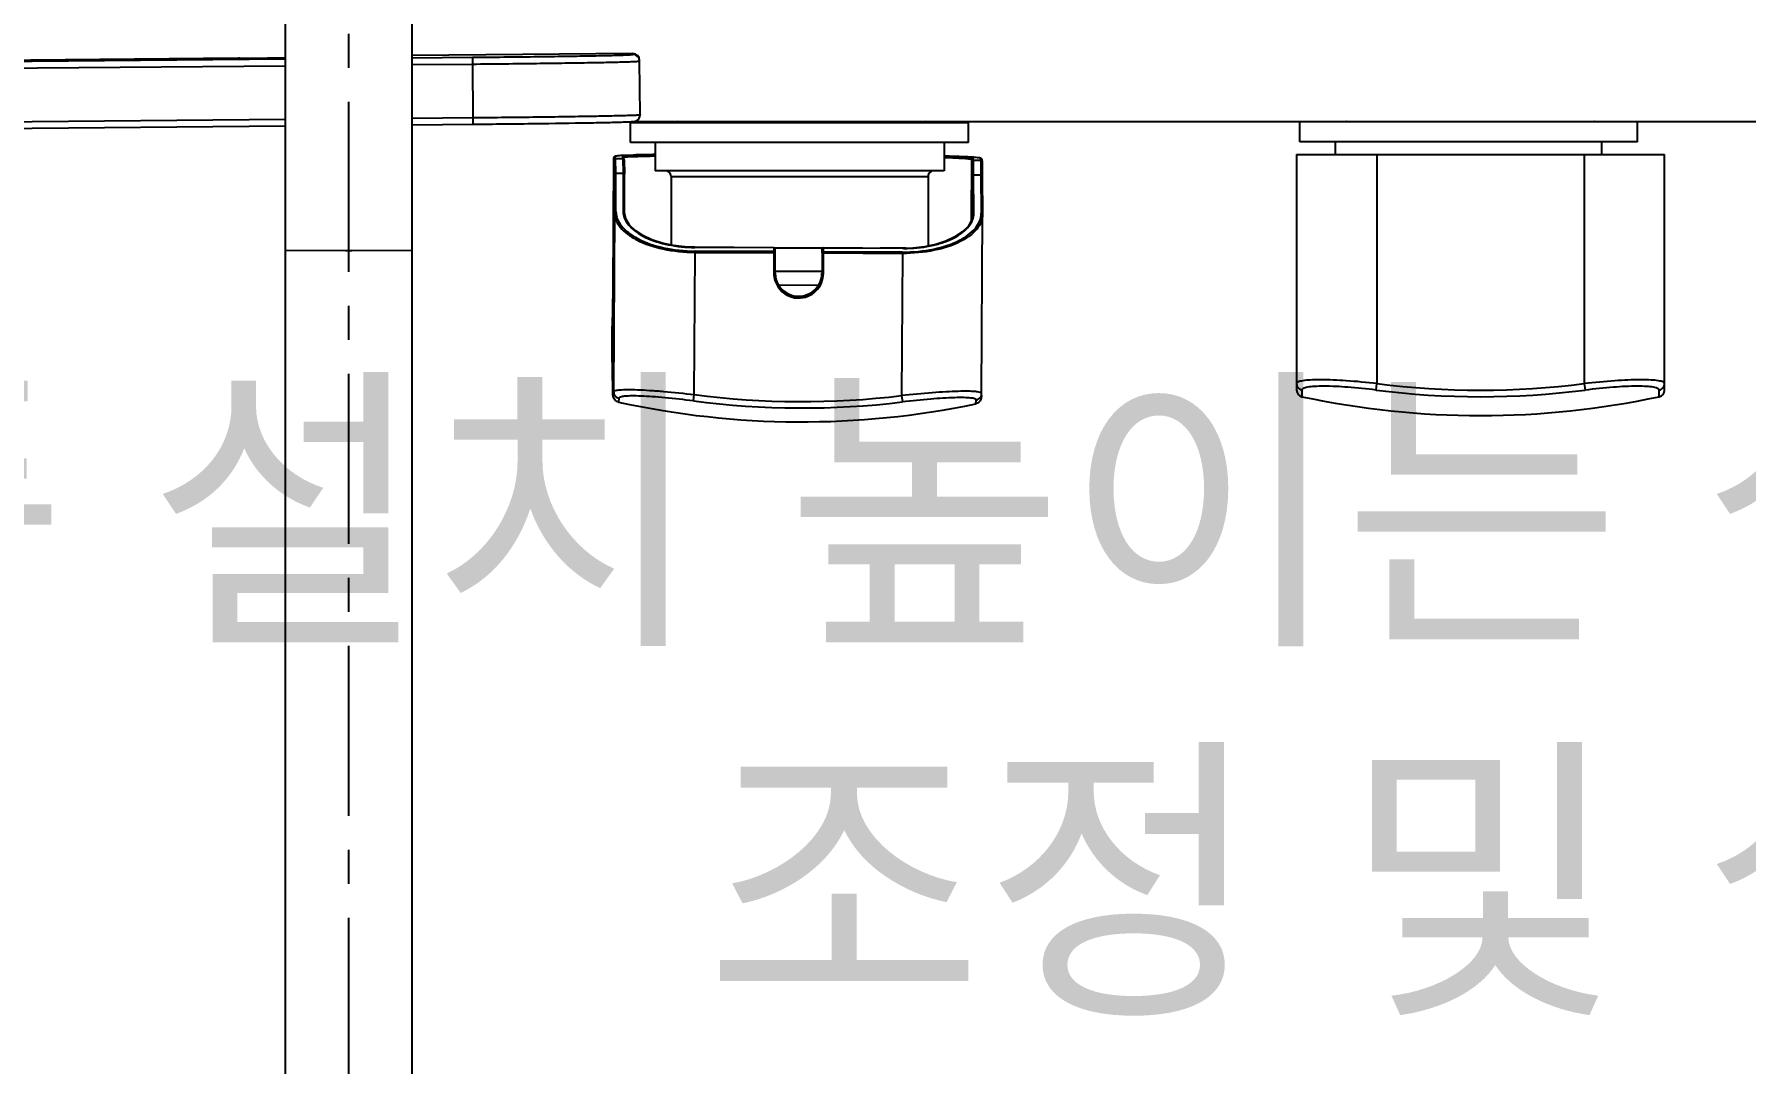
# Model space of a CAD drawing. Header units: millimetres. Extents: x 3819 to 4365, y -2661 to -1889.
# Drawn here: x 3960.4 to 4024.4, y -2004 to -1965.6 of the extents above; entities that cross this region are included whole.
import ezdxf

# ---------------------------------------------------------------- set-up
doc = ezdxf.new("R2010")
doc.units = ezdxf.units.MM
doc.header["$LTSCALE"] = 0.1
doc.linetypes.add('CENTERX2', pattern=[101.6, 63.5, -12.7, 12.7, -12.7])
doc.layers.add('CENTER', color=1, linetype='CENTERX2')
doc.layers.add('DIM', color=3, linetype='Continuous')
doc.styles.get("Standard").update_dxf_attribs({"font": 'arial.ttf'})

msp = doc.modelspace()

# ---------------------------------------------------------------- linework, layer by layer
at = {"color": 7, "linetype": 'Continuous'}
for p, q in [((3969.823, -1947.8805), (3969.823, -2036.0753)), ((3974.573, -2036.0753), (3974.573, -1947.8805)), ((3968.07, -1966.4777), (3921.3218, -1966.8856)), ((3921.3218, -1966.9249), (3969.823, -1966.5016)), ((3968.1169, -1966.4773), (3968.07, -1966.4777)), ((3982.8195, -1966.3036), (3974.573, -1966.3755)), ((3974.573, -1966.4602), (3976.8197, -1966.4406)), ((3976.8197, -1966.4406), (3976.8415, -1968.9404)), ((3982.8195, -1966.3359), (3982.8195, -1966.3036)), ((3983.0716, -1966.5837), (3983.0716, -1966.5514)), ((3983.0891, -1968.5835), (3983.0716, -1966.5837)), ((3921.324, -1967.1771), (3969.823, -1966.7538)), ((3974.573, -1966.7124), (3976.8219, -1966.6927)), ((3983.0891, -1968.5835), (3983.0891, -1968.5857)), ((3921.3414, -1969.1769), (3969.823, -1968.7538)), ((3921.3436, -1969.4247), (3969.823, -1969.0017)), ((3974.573, -1968.7124), (3976.8393, -1968.6926)), ((3974.573, -1968.9602), (3976.8415, -1968.9404)), ((3982.7351, -1969.6289), (3982.7351, -1968.8789)), ((3982.7352, -1968.8789), (3995.3601, -1968.8789)), ((3982.8273, -1968.8405), (4028.1642, -1968.8405)), ((3984.118, -1968.8405), (3984.1946, -1968.8789)), ((3984.5503, -1968.8789), (3984.4786, -1968.8405)), ((3992.0955, -1968.8789), (3993.6075, -1968.8405)), ((3993.8213, -1968.8789), (3993.7447, -1968.8405)), ((3995.3601, -1969.6289), (3995.3601, -1968.8789)), ((4007.7351, -1969.5935), (4007.7351, -1968.8435)), ((4009.4842, -1968.8435), (4009.4786, -1968.8405)), ((4016.498, -1968.8435), (4016.6927, -1968.8405)), ((4018.7506, -1968.8435), (4018.7447, -1968.8405)), ((4020.3601, -1969.5935), (4020.3601, -1968.8435)), ((3995.3601, -1969.6289), (3982.7352, -1969.6289)), ((3983.6506, -1969.6289), (3983.6506, -1970.6789)), ((3994.4447, -1969.6289), (3994.4447, -1970.6789)), ((4020.3601, -1969.5935), (4007.7351, -1969.5935)), ((4009.0701, -1970.0767), (4009.0701, -1969.5935)), ((4019.0252, -1970.0767), (4019.0252, -1969.5935)), ((3982.0795, -1975.1532), (3982.1052, -1970.1969)), ((3982.1168, -1970.164), (3982.1052, -1970.1969)), ((3982.1052, -1970.1974), (3982.1139, -1970.1695)), ((3982.1052, -1970.1969), (3982.1052, -1970.1974)), ((3982.1052, -1970.1974), (3982.1184, -1970.2819)), ((3982.1139, -1970.1695), (3982.1555, -1970.1476)), ((3982.1341, -1970.1492), (3982.1168, -1970.164)), ((3982.126, -1970.8094), (3982.1184, -1970.2819)), ((3982.2065, -1970.1302), (3982.1341, -1970.1492)), ((3982.1687, -1970.2322), (3982.1555, -1970.1476)), ((3982.4437, -1970.2336), (3982.1687, -1970.2322)), ((3982.1763, -1970.765), (3982.1687, -1970.2322)), ((3982.3978, -1970.1126), (3982.2065, -1970.1302)), ((3982.4304, -1970.149), (3982.4437, -1970.2336)), ((3982.4304, -1970.149), (3982.4796, -1970.1913)), ((3982.4437, -1970.2336), (3982.4513, -1970.7664)), ((3982.4928, -1970.2758), (3982.4437, -1970.2336)), ((3982.4928, -1970.2758), (3982.4796, -1970.1913)), ((3982.5198, -1970.1852), (3982.4802, -1970.1987)), ((3983.6495, -1970.0765), (3982.483, -1970.1075)), ((3982.4928, -1970.2758), (3982.501, -1970.8108)), ((3982.8235, -1970.0936), (3982.5464, -1970.1044)), ((3982.8463, -1970.0928), (3982.8235, -1970.0936)), ((3983.2348, -1970.0831), (3983.1724, -1970.0844)), ((3983.6376, -1970.0767), (3983.5658, -1970.0776)), ((3983.6491, -1970.0766), (3983.6376, -1970.0767)), ((3995.4725, -1970.1731), (3994.4479, -1970.1336)), ((3994.7699, -1970.1426), (3994.7041, -1970.1406)), ((3995.1176, -1970.1551), (3995.0983, -1970.1544)), ((3995.4682, -1972.532), (3995.4799, -1970.2644)), ((3995.4799, -1970.2644), (3995.4931, -1970.349)), ((3995.5007, -1970.8765), (3995.4931, -1970.349)), ((3995.5433, -1970.2993), (3995.5301, -1970.2147)), ((3995.8183, -1970.3006), (3995.5433, -1970.2993)), ((3995.551, -1970.8321), (3995.5433, -1970.2993)), ((3995.7512, -1970.1985), (3995.5582, -1970.179)), ((3995.7754, -1970.2026), (3995.7512, -1970.1985)), ((3995.8051, -1970.2161), (3995.8183, -1970.3006)), ((3995.8051, -1970.2161), (3995.8415, -1970.2321)), ((3995.8674, -1970.3429), (3995.8183, -1970.3006)), ((3995.8183, -1970.3006), (3995.826, -1970.8335)), ((3995.8415, -1970.2321), (3995.8542, -1970.2583)), ((3995.8543, -1970.2583), (3995.8675, -1970.3429)), ((3995.8675, -1970.3429), (3995.8757, -1970.8779)), ((4007.6209, -1970.0767), (4021.3709, -1970.0767)), ((4007.6209, -1970.0767), (4007.6209, -1978.8749)), ((4010.6209, -1970.0767), (4010.6209, -1978.6314)), ((4018.3709, -1970.0767), (4018.3709, -1978.6317)), ((4021.3709, -1978.8755), (4021.3709, -1970.0767)), ((3982.1329, -1972.2459), (3982.126, -1970.8094)), ((3982.1836, -1972.2011), (3982.1766, -1970.765)), ((3982.1766, -1970.765), (3982.4513, -1970.7664)), ((3982.4513, -1970.7664), (3982.4582, -1972.2025)), ((3982.5078, -1972.2469), (3982.501, -1970.8108)), ((3994.4446, -1970.6789), (3983.6506, -1970.6789)), ((3984.2432, -1970.8906), (3984.2432, -1973.4539)), ((3984.2432, -1970.8906), (3993.8521, -1970.8906)), ((3993.8521, -1970.8906), (3993.8521, -1973.4882)), ((3995.5075, -1972.3131), (3995.5007, -1970.8765)), ((3995.5579, -1972.2682), (3995.551, -1970.8321)), ((3995.551, -1970.8321), (3995.8257, -1970.8335)), ((3995.8257, -1970.8335), (3995.8325, -1972.2695)), ((3995.8757, -1970.8779), (3995.8825, -1972.3139)), ((3982.1329, -1972.2459), (3982.0983, -1978.9342)), ((3995.8686, -1972.2833), (3995.8326, -1972.2695)), ((3995.848, -1979.0025), (3995.8825, -1972.3221)), ((3995.8825, -1972.3139), (3995.879, -1972.2978)), ((3995.8825, -1972.3148), (3995.8825, -1972.3222)), ((3969.823, -1973.6431), (3972.0853, -1973.6638)), ((3972.0853, -1973.6638), (3972.3107, -1973.6638)), ((3972.3107, -1973.6638), (3974.573, -1973.6431)), ((3988.0905, -1973.5539), (3985.1394, -1973.5391)), ((3988.0906, -1973.5594), (3985.1395, -1973.5447)), ((3985.14, -1973.7272), (3985.1402, -1973.6891)), ((3988.0913, -1973.6957), (3985.1401, -1973.6808)), ((3988.0906, -1973.5539), (3988.0906, -1973.5592)), ((3988.0906, -1973.5592), (3988.1174, -1973.5665)), ((3988.0906, -1973.5594), (3988.0913, -1973.6957)), ((3988.1174, -1973.5665), (3988.1369, -1973.5878)), ((3989.8957, -1973.5738), (3988.1292, -1973.5738)), ((3988.1409, -1973.7402), (3988.1403, -1973.6036)), ((3989.89, -1973.6114), (3989.8893, -1973.7495)), ((3989.9177, -1973.5629), (3989.8901, -1973.5904)), ((3989.8909, -1973.7495), (3989.8901, -1973.5904)), ((3989.8901, -1973.5904), (3989.8901, -1973.5971)), ((3989.9406, -1973.5685), (3989.9177, -1973.5629)), ((3992.8892, -1973.5779), (3989.9181, -1973.563)), ((3989.9412, -1973.705), (3989.9406, -1973.5687)), ((3992.8893, -1973.5835), (3989.9406, -1973.5687)), ((3989.9411, -1973.7513), (3989.9413, -1973.7135)), ((3992.887, -1973.7197), (3989.9412, -1973.705)), ((3993.0183, -1973.5738), (3992.0651, -1973.5738)), ((3993.2817, -1973.5654), (3992.8891, -1973.5779)), ((3992.9489, -1973.5838), (3992.8893, -1973.5835)), ((3985.1126, -1979.041), (3985.14, -1973.7272)), ((3985.14, -1973.7272), (3988.0912, -1973.742)), ((3988.0912, -1973.742), (3988.0873, -1974.5039)), ((3988.0912, -1973.742), (3988.1409, -1973.7407)), ((3988.137, -1974.5026), (3988.1409, -1973.7407)), ((3989.8909, -1973.7495), (3989.887, -1974.5114)), ((3989.8909, -1973.7495), (3989.9411, -1973.7513)), ((3989.9372, -1974.5132), (3989.9411, -1973.7513)), ((3989.9411, -1973.7513), (3992.8898, -1973.766)), ((3992.8898, -1973.766), (3992.8624, -1979.0802)), ((3988.137, -1974.5026), (3988.0873, -1974.5039)), ((3988.137, -1974.5026), (3988.1476, -1974.6426)), ((3989.8873, -1974.4463), (3988.1373, -1974.4463)), ((3988.2575, -1974.9416), (3989.7583, -1974.9491)), ((3988.2575, -1974.9416), (3988.258, -1974.9446)), ((3989.7585, -1974.9506), (3989.7583, -1974.9491)), ((3989.9372, -1974.5132), (3989.887, -1974.5114)), ((3982.061, -1976.4495), (3982.0779, -1975.2843)), ((3982.0717, -1975.7798), (3982.0796, -1975.145)), ((3982.0779, -1975.2843), (3982.0795, -1975.1533)), ((3982.0796, -1975.145), (3982.0796, -1975.1445)), ((3982.0673, -1976.0969), (3982.0641, -1976.2961)), ((3982.0717, -1975.7798), (3982.0673, -1976.0969)), ((3982.0429, -1977.4881), (3982.048, -1976.491)), ((3982.0595, -1976.4169), (3982.048, -1976.491)), ((3982.048, -1976.491), (3982.048, -1976.4914)), ((3982.048, -1976.4914), (3982.0564, -1976.5452)), ((3982.0564, -1976.5452), (3982.0604, -1976.4737)), ((3982.0603, -1976.473), (3982.0586, -1976.5211)), ((3982.0641, -1976.2961), (3982.0618, -1976.4121)), ((3982.0429, -1977.4837), (3982.0429, -1977.4918)), ((3982.0664, -1978.8673), (3982.0429, -1977.4918)), ((4010.5903, -1978.8739), (4010.6209, -1978.6314)), ((4018.3709, -1978.6317), (4018.4015, -1978.8742)), ((3982.0726, -1979.0031), (3982.0664, -1978.8673)), ((3982.2948, -1979.1785), (3982.2789, -1979.3191)), ((3985.0797, -1979.2772), (3985.1126, -1979.041)), ((3992.8624, -1979.0802), (3992.8908, -1979.3167)), ((3995.6347, -1979.3865), (3995.6492, -1979.246)), ((3995.8476, -1979.0165), (3995.848, -1979.0024)), ((4007.8185, -1978.8738), (4007.8181, -1979.1192)), ((4021.1737, -1979.1198), (4021.1733, -1978.8743))]:
    msp.add_line(p, q, dxfattribs=at)
for points in [[(3985.1396, -1973.5391), (3984.7562, -1973.5233), (3984.3231, -1973.471), (3983.9083, -1973.3824), (3983.5244, -1973.2586), (3983.1847, -1973.102), (3982.9015, -1972.9162), (3982.6873, -1972.7062), (3982.5533, -1972.479), (3982.5078, -1972.2469)], [(3995.5075, -1972.3131), (3995.4703, -1972.5282), (3995.3438, -1972.7559), (3995.1349, -1972.9664), (3994.8551, -1973.152), (3994.5173, -1973.3076), (3994.1339, -1973.4297), (3993.7177, -1973.516), (3993.2817, -1973.5654)], [(3982.0618, -1976.4121), (3982.0607, -1976.46), (3982.0603, -1976.473)]]:
    msp.add_lwpolyline(points, dxfattribs=at)
for centre, radius, start, end in [((3966.1537, -1731.2381), 235.2474, 270.466735, 270.894001), ((3966.1763, -1732.7597), 233.7256, 270.475744, 270.894886), ((3982.8216, -1966.5536), 0.25, 0.50112, 90.501066), ((3982.8216, -1966.5859), 0.25, 0.50112, 90.501066), ((3970.9479, -540.672), 1428.3192, 270.7185708, 270.8321901), ((4018.3056, -1963.6923), 5.1571, 272.734932, 273.355549), ((3982.8953, -1977.8252), 7.7287, 93.058221, 93.69093), ((3983.9049, -2004.6975), 34.6209, 91.212192, 91.752174), ((3984.2438, -2021.0471), 50.974, 90.762142, 91.134265), ((3993.1778, -2021.6546), 51.5366, 88.302814, 88.585728), ((3993.7639, -2002.9414), 32.8142, 87.669435, 88.243184), ((3994.42, -1987.4455), 17.3044, 86.750705, 87.689421), ((3994.9722, -1978.0866), 7.9293, 85.761508, 86.382649), ((3984.0315, -1970.8906), 0.2116, 0.000018, 90.000026), ((3994.0637, -1970.8906), 0.2116, 89.998049, 180.000025), ((3983.1284, -1972.199), 0.6703, 180.300929, 190.854739), ((3994.9138, -1972.2751), 0.6441, 355.978489, 0.618567), ((3995.8385, -1972.3157), 0.0443, 23.875341, 47.058145), ((3985.2426, -1973.7082), 2.8487, 359.452134, 0.251225), ((3988.0986, -1973.6043), 0.0418, 9.061448, 23.248126), ((3988.1009, -1973.6039), 0.0394, 0.39121, 9.028155), ((3992.9489, -1969.2101), 4.3737, 270.000331, 271.561891), ((3990.2306, -1973.7321), 2.6593, 359.413783, 0.266721), ((3989.013, -1974.5085), 0.9257, 179.712068, 188.967235), ((3989.0152, -1974.5075), 0.928, 189.007593, 204.009636), ((3989.0093, -1974.4989), 0.8736, 188.875235, 189.39789), ((3989.0085, -1974.4991), 0.8728, 189.397914, 189.749026), ((3989.0136, -1974.5069), 0.8766, 188.905577, 189.187642), ((3989.0132, -1974.507), 0.8762, 189.187632, 189.587238), ((3989.0078, -1974.4992), 0.8721, 189.749029, 190.064439), ((3989.0099, -1974.4987), 0.8742, 190.068734, 196.821312), ((3989.0103, -1974.5074), 0.8733, 189.589064, 196.2649), ((3989.012, -1974.5082), 0.9249, 204.051444, 268.935758), ((3989.0119, -1974.5069), 0.875, 196.270536, 201.722619), ((3989.0094, -1974.4988), 0.8737, 196.824627, 202.274665), ((3989.0104, -1974.5074), 0.8734, 201.723579, 204.45165), ((3989.012, -1974.4977), 0.8766, 202.277559, 209.385545), ((3989.009, -1974.5081), 0.8718, 204.452367, 204.998954), ((3989.0112, -1974.507), 0.8743, 205.001211, 208.877445), ((3989.0118, -1974.5067), 0.8749, 208.879032, 269.717886), ((3989.007, -1974.5004), 0.8709, 209.390511, 210.667238), ((3989.0048, -1974.4984), 0.8688, 210.667726, 211.20771), ((3989.01, -1974.4951), 0.875, 211.213227, 269.716414), ((3989.0123, -1974.5081), 0.925, 268.919498, 359.688064), ((3989.0101, -1974.4948), 0.8753, 269.712028, 328.737194), ((3989.012, -1974.5066), 0.875, 269.702024, 359.688772), ((3982.2944, -1976.4927), 0.2464, 178.515281, 179.703529), ((3982.2997, -1976.4931), 0.2517, 160.46042, 178.464119), ((3982.3082, -1976.5469), 0.2517, 161.124517, 179.63088), ((3973.5106, -1976.2386), 8.553, 358.424963, 358.586701), ((4014.4972, -1947.9417), 30.9335, 262.801396, 277.193936), ((3989.1143, -1948.1754), 31.885, 257.621903, 281.79893), ((3989.1423, -1948.228), 31.3139, 262.545582, 276.875216), ((3989.1433, -1948.2353), 31.0683, 262.545595, 276.875203), ((3992.4913, -1978.8362), 3.3611, 355.927422, 356.380079), ((3991.1049, -1978.7483), 4.7503, 356.378256, 356.762545), ((4007.8709, -1978.8749), 0.25, 180, 257.909324), ((4014.4972, -1947.9417), 31.885, 257.908485, 282.086887), ((4014.4972, -1947.9417), 31.178, 262.801368, 277.193964), ((4021.1209, -1978.8755), 0.25, 282.086045, 0)]:
    msp.add_arc(centre, radius, start, end, dxfattribs=at)
for points, knots in [([(3976.8197, -1966.4406), (3977.2098, -1966.4372), (3977.9752, -1966.4299), (3979.0863, -1966.4173), (3980.1104, -1966.4037), (3981.0077, -1966.3895), (3981.6609, -1966.3776), (3982.0935, -1966.367), (3982.3464, -1966.3616), (3982.5389, -1966.3517), (3982.6937, -1966.354), (3982.7584, -1966.3344), (3982.8195, -1966.3457), (3982.8195, -1966.3359)], [0, 0, 0, 0, 0.1950478, 0.3826035, 0.55546, 0.7069755, 0.8313286, 0.8817772, 0.9237433, 0.9568097, 0.9806747, 0.9950994, 1, 1, 1, 1]), ([(3976.8219, -1966.6927), (3977.2283, -1966.6892), (3978.0255, -1966.6816), (3979.1829, -1966.6685), (3980.2496, -1966.6543), (3981.1843, -1966.6395), (3981.8648, -1966.6271), (3982.3154, -1966.6161), (3982.5789, -1966.6105), (3982.7794, -1966.6001), (3982.9406, -1966.6026), (3983.008, -1966.5822), (3983.0716, -1966.5939), (3983.0716, -1966.5837)], [0, 0, 0, 0, 0.1950477, 0.3826033, 0.5554599, 0.7069755, 0.8313287, 0.8817773, 0.9237433, 0.9568098, 0.9806748, 0.9950994, 1, 1, 1, 1]), ([(3976.8393, -1968.6926), (3977.2457, -1968.689), (3978.043, -1968.6814), (3979.2004, -1968.6683), (3980.2671, -1968.6542), (3981.2018, -1968.6394), (3981.8823, -1968.627), (3982.3329, -1968.6159), (3982.5964, -1968.6103), (3982.7968, -1968.6), (3982.9581, -1968.6024), (3983.0254, -1968.582), (3983.0891, -1968.5937), (3983.0891, -1968.5835)], [0, 0, 0, 0, 0.1950477, 0.3826033, 0.5554599, 0.7069755, 0.8313287, 0.8817773, 0.9237433, 0.9568098, 0.9806748, 0.9950994, 1, 1, 1, 1]), ([(3976.8415, -1968.9404), (3977.6241, -1968.9336), (3979.0646, -1968.9186), (3980.7533, -1968.8949), (3981.8402, -1968.874), (3982.3323, -1968.8618), (3982.6207, -1968.8523), (3982.7578, -1968.8455), (3982.8625, -1968.8394), (3983.0082, -1968.803), (3983.0891, -1968.674), (3983.0891, -1968.5857)], [0, 0, 0, 0, 0.3681659, 0.677609, 0.7944321, 0.8795233, 0.909183, 0.9301397, 0.9441394, 0.9584472, 1, 1, 1, 1]), ([(3982.5415, -1970.1046), (3982.4854, -1970.1074), (3982.3919, -1970.1131), (3982.2611, -1970.1216), (3982.2047, -1970.1331), (3982.1541, -1970.1391), (3982.1555, -1970.1476)], [0, 0, 0, 0, 0.4313396, 0.7440435, 0.9333865, 1, 1, 1, 1]), ([(3982.4304, -1970.149), (3982.4293, -1970.1419), (3982.4709, -1970.1361), (3982.5181, -1970.1266), (3982.6264, -1970.1188), (3982.7621, -1970.1104), (3982.9388, -1970.103), (3983.2366, -1970.0935), (3983.4765, -1970.0889), (3983.6461, -1970.0864)], [0, 0, 0, 0, 0.0177904, 0.0680515, 0.1511144, 0.2658633, 0.4105697, 0.5830031, 1, 1, 1, 1]), ([(3983.6454, -1970.1383), (3983.3989, -1970.142), (3983.0243, -1970.1551), (3982.6471, -1970.1637), (3982.5198, -1970.1852)], [0, 0, 0, 0, 0.6563934, 1, 1, 1, 1]), ([(3982.5464, -1970.1044), (3982.5456, -1970.1045), (3982.5439, -1970.1045), (3982.5423, -1970.1046), (3982.5415, -1970.1046)], [0, 0, 0, 0, 0.5007362, 1, 1, 1, 1]), ([(3994.4499, -1970.1439), (3994.6002, -1970.1481), (3994.8125, -1970.1549), (3995.0762, -1970.167), (3995.2319, -1970.1755), (3995.3531, -1970.185), (3995.4474, -1970.1926), (3995.4944, -1970.2034), (3995.529, -1970.2076), (3995.5301, -1970.2147)], [0, 0, 0, 0, 0.4157563, 0.5870526, 0.730808, 0.8451253, 0.928516, 0.9800429, 1, 1, 1, 1]), ([(3995.4799, -1970.2644), (3995.4788, -1970.2576), (3995.4459, -1970.2534), (3995.4011, -1970.2431), (3995.3114, -1970.2357), (3995.196, -1970.2265), (3995.0476, -1970.2183), (3994.7961, -1970.2066), (3994.5935, -1970.1999), (3994.45, -1970.1958)], [0, 0, 0, 0, 0.0199877, 0.0714406, 0.1546952, 0.2688468, 0.4124697, 0.5837293, 1, 1, 1, 1]), ([(3995.8051, -1970.2161), (3995.8036, -1970.2064), (3995.7547, -1970.2029), (3995.6903, -1970.188), (3995.5586, -1970.1796), (3995.4618, -1970.1724), (3995.4045, -1970.1691)], [0, 0, 0, 0, 0.0727629, 0.2646114, 0.5752796, 1, 1, 1, 1]), ([(3995.8543, -1970.2583), (3995.8521, -1970.2443), (3995.8307, -1970.2122), (3995.7949, -1970.2063), (3995.7754, -1970.2026)], [0, 0, 0, 0, 0.4182232, 1, 1, 1, 1]), ([(3982.1329, -1972.2459), (3982.1338, -1972.4394), (3982.2789, -1972.7519), (3982.6157, -1973.0587), (3983.1363, -1973.3776), (3983.9919, -1973.6497), (3984.7387, -1973.7248), (3985.14, -1973.7272)], [0, 0, 0, 0, 0.1611051, 0.2615408, 0.3792886, 0.6659086, 1, 1, 1, 1]), ([(3982.1836, -1972.2011), (3982.1856, -1972.2939), (3982.2236, -1972.4906), (3982.3922, -1972.7626), (3982.6572, -1973.013), (3983.1682, -1973.3298), (3984.0097, -1973.6025), (3984.7451, -1973.6811), (3985.1401, -1973.6808)], [0, 0, 0, 0, 0.0780598, 0.1644624, 0.2648857, 0.3823285, 0.6676398, 1, 1, 1, 1]), ([(3982.4702, -1972.3252), (3982.5439, -1972.7107), (3983.2036, -1973.1964), (3984.1618, -1973.4766), (3984.8021, -1973.5437), (3985.1395, -1973.5447)], [0, 0, 0, 0, 0.3830758, 0.6706811, 1, 1, 1, 1]), ([(3992.887, -1973.7197), (3993.2816, -1973.722), (3994.017, -1973.6552), (3994.9662, -1973.3512), (3995.6298, -1972.9048), (3995.8386, -1972.4609), (3995.8325, -1972.2695)], [0, 0, 0, 0, 0.3347836, 0.620986, 0.8375927, 1, 1, 1, 1]), ([(3995.8825, -1972.3222), (3995.8815, -1972.5143), (3995.7377, -1972.8244), (3995.4022, -1973.1267), (3994.884, -1973.439), (3994.0317, -1973.7007), (3993.2891, -1973.7678), (3992.8898, -1973.766)], [0, 0, 0, 0, 0.1610767, 0.2612338, 0.3786988, 0.6651111, 1, 1, 1, 1]), ([(3993.0681, -1973.5821), (3993.3983, -1973.5724), (3993.8772, -1973.5173), (3994.4694, -1973.3431), (3995.0565, -1973.0958), (3995.5304, -1972.6888), (3995.5563, -1972.3203)], [0, 0, 0, 0, 0.3364776, 0.4879693, 0.6237271, 1, 1, 1, 1]), ([(3985.1395, -1973.5447), (3985.1387, -1973.5434), (3985.1381, -1973.5422), (3985.1376, -1973.5391), (3985.1381, -1973.5391)], [0, 0, 0, 0, 0.7421133, 1, 1, 1, 1]), ([(3992.8905, -1973.5787), (3992.8906, -1973.5784), (3992.8898, -1973.582), (3992.8896, -1973.5823), (3992.8893, -1973.5836)], [0, 0, 0, 0, 0.2076654, 1, 1, 1, 1]), ([(3982.0429, -1977.4881), (3982.0457, -1977.7739), (3982.0523, -1978.3049), (3982.06, -1978.6582), (3982.0761, -1979.1727), (3982.0957, -1978.9805), (3982.0983, -1978.9342)], [0, 0, 0, 0, 0.4972424, 0.8047033, 0.9192394, 1, 1, 1, 1]), ([(4010.6209, -1978.6314), (4010.2398, -1978.5873), (4009.5336, -1978.5209), (4008.7007, -1978.4805), (4008.1569, -1978.4919), (4007.9075, -1978.5117), (4007.7562, -1978.5425), (4007.6777, -1978.5659), (4007.6209, -1978.6034), (4007.6209, -1978.6313)], [0, 0, 0, 0, 0.3786527, 0.699695, 0.8227106, 0.9143937, 0.9476619, 0.9724887, 1, 1, 1, 1]), ([(4007.6209, -1978.6313), (4007.6209, -1978.6864), (4007.6607, -1978.8005), (4007.7643, -1978.8623), (4007.8185, -1978.8738)], [0, 0, 0, 0, 0.4987408, 1, 1, 1, 1]), ([(4010.5903, -1978.8739), (4010.2384, -1978.8297), (4009.5862, -1978.7626), (4008.8162, -1978.7219), (4008.3138, -1978.7333), (4008.0827, -1978.7534), (4007.9435, -1978.7843), (4007.8689, -1978.8082), (4007.8191, -1978.8468), (4007.8185, -1978.8738)], [0, 0, 0, 0, 0.3779784, 0.6984987, 0.82125, 0.9128499, 0.946211, 0.9712211, 1, 1, 1, 1]), ([(4021.3709, -1978.6318), (4021.3709, -1978.6039), (4021.3141, -1978.5664), (4021.2356, -1978.543), (4021.0843, -1978.5121), (4020.8349, -1978.4924), (4020.2912, -1978.481), (4019.4582, -1978.5215), (4018.752, -1978.5876), (4018.3709, -1978.6317)], [0, 0, 0, 0, 0.0275214, 0.0523507, 0.0856193, 0.1773005, 0.3003136, 0.6213517, 1, 1, 1, 1]), ([(4021.1733, -1978.8743), (4021.1727, -1978.8473), (4021.1228, -1978.8088), (4021.0482, -1978.7849), (4020.909, -1978.7539), (4020.678, -1978.7337), (4020.1756, -1978.7224), (4019.4056, -1978.7629), (4018.7534, -1978.83), (4018.4015, -1978.8742)], [0, 0, 0, 0, 0.0287867, 0.0538235, 0.0871732, 0.1787276, 0.3015089, 0.6220211, 1, 1, 1, 1]), ([(4021.1732, -1978.8743), (4021.2275, -1978.8628), (4021.3311, -1978.801), (4021.3709, -1978.687), (4021.3709, -1978.6318)], [0, 0, 0, 0, 0.5011746, 1, 1, 1, 1]), ([(3982.2794, -1979.3192), (3982.1939, -1979.3004), (3982.0991, -1979.207), (3982.0774, -1979.0763), (3982.0743, -1979.031), (3982.0726, -1979.0031)], [0, 0, 0, 0, 0.6587412, 0.7895943, 1, 1, 1, 1]), ([(3982.0983, -1978.9342), (3982.0981, -1978.9895), (3982.1373, -1979.104), (3982.2406, -1979.1667), (3982.2948, -1979.1785)], [0, 0, 0, 0, 0.4992485, 1, 1, 1, 1]), ([(3982.0983, -1978.9342), (3982.0999, -1978.9096), (3982.2035, -1978.8749), (3982.3592, -1978.86), (3982.647, -1978.8494), (3983.014, -1978.8585), (3983.4671, -1978.882), (3984.1754, -1978.9364), (3984.7311, -1978.9949), (3985.1126, -1979.041)], [0, 0, 0, 0, 0.024352, 0.0820557, 0.1742422, 0.2980195, 0.4487622, 0.6205979, 1, 1, 1, 1]), ([(3985.0797, -1979.2772), (3984.7275, -1979.2312), (3984.2144, -1979.1725), (3983.5597, -1979.1188), (3983.1413, -1979.0964), (3982.801, -1979.088), (3982.5373, -1979.1011), (3982.3878, -1979.1155), (3982.2969, -1979.1548), (3982.2948, -1979.1785)], [0, 0, 0, 0, 0.3788972, 0.5505355, 0.701113, 0.8246651, 0.9167599, 0.9746143, 1, 1, 1, 1]), ([(3995.848, -1979.0024), (3995.8481, -1978.9787), (3995.7467, -1978.9415), (3995.5953, -1978.9271), (3995.3114, -1978.9131), (3994.9488, -1978.9191), (3994.4996, -1978.9381), (3993.7955, -1978.9855), (3993.2424, -1979.0382), (3992.8624, -1979.0802)], [0, 0, 0, 0, 0.0236406, 0.0806347, 0.1723114, 0.2958311, 0.4466085, 0.6188045, 1, 1, 1, 1]), ([(3995.6492, -1979.246), (3995.6498, -1979.2236), (3995.5625, -1979.1799), (3995.4181, -1979.1674), (3995.1589, -1979.1499), (3994.6638, -1979.1583), (3993.8931, -1979.2059), (3993.2428, -1979.2743), (3992.8908, -1979.3167)], [0, 0, 0, 0, 0.0241763, 0.0807784, 0.1719833, 0.2952281, 0.6182918, 1, 1, 1, 1]), ([(3995.8439, -1979.0749), (3995.8419, -1979.1023), (3995.8383, -1979.1472), (3995.8151, -1979.277), (3995.7194, -1979.3688), (3995.6341, -1979.3867)], [0, 0, 0, 0, 0.2082109, 0.3398572, 1, 1, 1, 1]), ([(3995.6492, -1979.246), (3995.7015, -1979.2351), (3995.8017, -1979.1774), (3995.8445, -1979.0699), (3995.8476, -1979.0167)], [0, 0, 0, 0, 0.5005826, 1, 1, 1, 1])]:
    msp.add_open_spline(points, degree=3, knots=knots, dxfattribs=at)
for points in [[(3982.1687, -1970.2322), (3982.1451, -1970.2321), (3982.1185, -1970.2584), (3982.1184, -1970.2819)], [(3995.4045, -1970.1691), (3995.4033, -1970.169), (3995.402, -1970.169), (3995.4008, -1970.1689)], [(3995.4799, -1970.2644), (3995.48, -1970.2409), (3995.5066, -1970.2146), (3995.5301, -1970.2147)], [(3995.5433, -1970.2993), (3995.5198, -1970.2991), (3995.4932, -1970.3254), (3995.4931, -1970.349)], [(3982.126, -1970.8096), (3982.1261, -1970.7871), (3982.1541, -1970.7648), (3982.1766, -1970.765)], [(3982.4513, -1970.7664), (3982.4735, -1970.7665), (3982.5009, -1970.7886), (3982.501, -1970.8108)], [(3995.5007, -1970.8767), (3995.5007, -1970.8543), (3995.5286, -1970.832), (3995.551, -1970.8321)], [(3995.8257, -1970.8335), (3995.848, -1970.8335), (3995.8755, -1970.8556), (3995.8757, -1970.8779)], [(3982.1835, -1972.2011), (3982.161, -1972.2009), (3982.1329, -1972.2232), (3982.1329, -1972.2457)], [(3982.5078, -1972.2466), (3982.5075, -1972.2245), (3982.4803, -1972.2026), (3982.4582, -1972.2025)], [(3995.5579, -1972.2682), (3995.5354, -1972.268), (3995.5076, -1972.2904), (3995.5075, -1972.3128)], [(3988.1403, -1973.6041), (3988.1404, -1973.5806), (3988.1141, -1973.554), (3988.0906, -1973.5539)], [(3988.1409, -1973.7402), (3988.1408, -1973.718), (3988.1135, -1973.6959), (3988.0913, -1973.6958)], [(3989.9412, -1973.7051), (3989.9189, -1973.705), (3989.8911, -1973.7271), (3989.8909, -1973.7495)], [(3989.7585, -1974.9506), (3989.8376, -1974.8203), (3989.8828, -1974.6636), (3989.8853, -1974.5112)], [(3982.0795, -1975.1533), (3982.0796, -1975.1505), (3982.0796, -1975.1478), (3982.0796, -1975.145)]]:
    msp.add_open_spline(points, degree=3, dxfattribs=at)
at = {"layer": 'CENTER'}
msp.add_line((3972.198, -2065.8996), (3972.198, -1922.0193), dxfattribs=at)

# ---------------------------------------------------------------- texts
at = {"layer": 'DIM', "insert": (4122.4674, -2002.2691), "char_height": 8.294062, "attachment_point": 9}
msp.add_mtext('{\\fGulim|b0|i0|c129|p50;제품 설치 높이는 설치 환경을 고려하여 \\P조정 및 설치 하시기 바랍니다}', dxfattribs=at)

doc.saveas('drawing.dxf')
